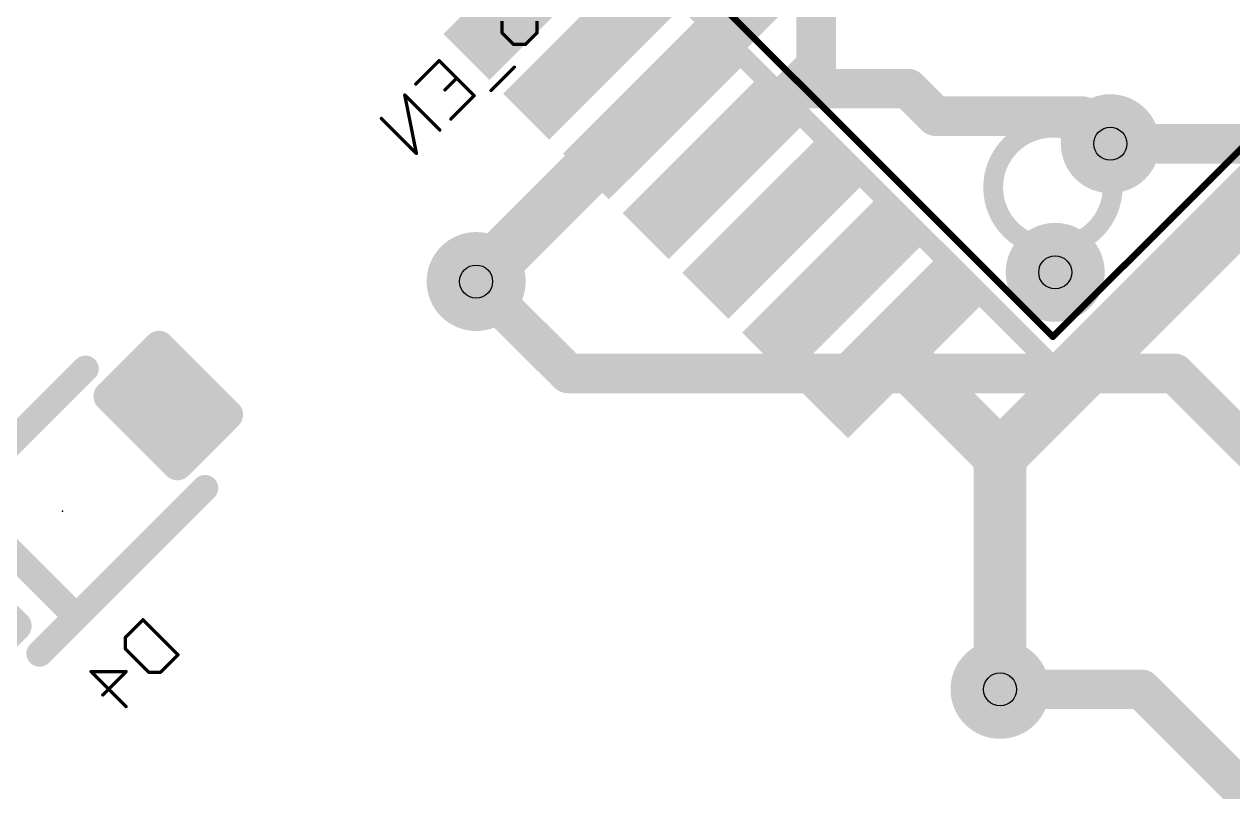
# Model space of a CAD drawing. Extents: x -76 to 580, y -41 to 95.
# Drawn here: x -16.06 to -6.77, y 1.73 to 7.64 of the extents above; entities that cross this region are included whole.
import ezdxf

# ---------------------------------------------------------------- set-up
doc = ezdxf.new("R2010")
doc.units = 0
for name, color, linetype in [('1', 22, 'CONTINUOUS'), ('16', 175, 'CONTINUOUS'), ('18', 82, 'CONTINUOUS'), ('22', 2, 'CONTINUOUS'), ('24', 7, 'CONTINUOUS'), ('26', 253, 'CONTINUOUS'), ('28', 253, 'CONTINUOUS'), ('29', 253, 'CONTINUOUS'), ('30', 253, 'CONTINUOUS'), ('32', 253, 'CONTINUOUS'), ('44', 253, 'CONTINUOUS'), ('52', 253, 'CONTINUOUS')]:
    doc.layers.add(name, color=color, linetype=linetype)

# ---------------------------------------------------------------- blocks, each defined once
blk = doc.blocks.new('RECT125184X157184R30')
at = {"const_width": 0.1174}
blk.add_lwpolyline([(0.3325, -0.3738), (0.3325, 0.3738, 0.4142), (0.2738, 0.4325), (-0.2738, 0.4325, 0.4142), (-0.3325, 0.3738), (-0.3325, -0.3738, 0.4142), (-0.2738, -0.4325), (0.2738, -0.4325, 0.4142)], format="xyb", close=True, dxfattribs=at)
blk.add_solid([(-0.2992, -0.3992), (0.2992, -0.3992), (-0.2992, 0.3992), (0.2992, 0.3992)])
blk = doc.blocks.new('RECT100800X132800R30')
at = {"const_width": 0.0945}
blk.add_lwpolyline([(0.2677, -0.3205), (0.2677, 0.3205, 0.4142), (0.2205, 0.3678), (-0.2205, 0.3678, 0.4142), (-0.2677, 0.3205), (-0.2677, -0.3205, 0.4142), (-0.2205, -0.3678), (0.2205, -0.3678, 0.4142)], format="xyb", close=True, dxfattribs=at)
blk.add_solid([(-0.2441, -0.3441), (0.2441, -0.3441), (-0.2441, 0.3441), (0.2441, 0.3441)])
blk = doc.blocks.new('RECT')
blk.add_solid([(-0.5, -0.5), (0.5, -0.5), (-0.5, 0.5), (0.5, 0.5)])
blk = doc.blocks.new('ROUNDV')
at = {"const_width": 0.5}
blk.add_lwpolyline([(0, -0.25, 1), (0, 0.25, 1), (0, -0.25)], format="xyb", dxfattribs=at)

msp = doc.modelspace()

# ---------------------------------------------------------------- linework, layer by layer
at = {"layer": '1'}
for points, const_width in [([(-8.556, 9.6874), (-12.5865, 5.6569)], 0.4064), ([(-6.5054, 6.7175), (-7.7075, 6.7175)], 0.3048), ([(-11.8794, 4.9497), (-12.5865, 5.6569)], 0.3048), ([(-7.2125, 4.9497), (-11.8794, 4.9497)], 0.3048), ([(-7.2125, 4.9497), (-3.8184, 1.5556)], 0.3048), ([(-7.467, 2.5173), (-8.556, 2.5173)], 0.3048), ([(-5.3033, 0.3536), (-7.467, 2.5173)], 0.3048)]:
    msp.add_lwpolyline(points, dxfattribs=dict(at, const_width=const_width))
for points, const_width in [([(-7.7075, 6.7937, 1), (-7.7075, 6.6413)], 0.1524), ([(-12.6583, 5.7287, 1), (-12.5147, 5.585)], 0.2032), ([(-12.5326, 5.7107, 1), (-12.6404, 5.603)], 0.1524), ([(-11.8794, 5.0259, 1), (-11.8794, 4.8735)], 0.1524), ([(-11.9333, 4.8959, 1), (-11.8255, 5.0036)], 0.1524), ([(-7.1586, 5.0036, 1), (-7.2664, 4.8959)], 0.1524), ([(-7.2125, 4.8735, 1), (-7.2125, 5.0259)], 0.1524), ([(-8.556, 2.5935, 1), (-8.556, 2.4411)], 0.1524), ([(-7.4132, 2.5712, 1), (-7.5209, 2.4634)], 0.1524), ([(-7.467, 2.4411, 1), (-7.467, 2.5935)], 0.1524)]:
    msp.add_lwpolyline(points, format="xyb", dxfattribs=dict(at, const_width=const_width))
at = {"layer": '16'}
for points, const_width in [([(-1.8385, 11.0309), (-8.556, 4.3133)], 0.4064), ([(-9.9702, 7.3186), (-9.9702, 8.1317)], 0.3048), ([(-10.147, 7.1418), (-9.9702, 7.3186)], 0.3048), ([(-10.147, 7.1418), (-10.7346, 6.5542)], 0.3048), ([(-9.2631, 7.1418), (-10.147, 7.1418)], 0.3048), ([(-9.051, 6.9296), (-9.2631, 7.1418)], 0.3048), ([(-11.3003, 6.9431), (-12.5865, 5.6569)], 0.3048), ([(-12.5865, 5.6569), (-11.2119, 7.0315)], 0.254), ([(-11.2119, 7.0315), (-11.1942, 7.0138)], 0.254), ([(-7.9196, 6.9296), (-9.051, 6.9296)], 0.3048), ([(-7.7075, 6.7175), (-7.9196, 6.9296)], 0.3048), ([(-10.8053, 6.4835), (-10.7346, 6.5542)], 0.3048), ([(-9.3557, 5.1753), (-9.3557, 5.1131)], 0.4064), ([(-9.3557, 5.1131), (-8.556, 4.3133)], 0.4064), ([(-8.556, 4.3133), (-8.556, 2.5173)], 0.4064)]:
    msp.add_lwpolyline(points, dxfattribs=dict(at, const_width=const_width))
for points, const_width in [([(-9.9163, 7.2647, 1), (-10.0241, 7.3724)], 0.1524), ([(-10.0464, 7.3186, 1), (-9.894, 7.3186)], 0.1524), ([(-10.147, 7.218, 1), (-10.147, 7.0656)], 0.1524), ([(-10.2009, 7.1957, 1), (-10.0931, 7.0879)], 0.1524), ([(-10.0931, 7.0879, 1), (-10.2009, 7.1957)], 0.1524), ([(-9.2092, 7.1957, 1), (-9.317, 7.0879)], 0.1524), ([(-9.2631, 7.0656, 1), (-9.2631, 7.218)], 0.1524), ([(-11.2464, 6.8892, 1), (-11.3542, 6.997)], 0.1524), ([(-11.167, 7.0764, 1), (-11.2568, 6.9866)], 0.127), ([(-11.167, 6.9866, 1), (-11.2568, 7.0764)], 0.127), ([(-11.2391, 6.9689, 1), (-11.1493, 7.0587)], 0.127), ([(-9.051, 7.0058, 1), (-9.051, 6.8534)], 0.1524), ([(-7.8657, 6.9835, 1), (-7.9735, 6.8758)], 0.1524), ([(-7.9196, 6.8534, 1), (-7.9196, 7.0058)], 0.1524), ([(-9.1048, 6.8758, 1), (-8.9971, 6.9835)], 0.1524), ([(-7.7613, 6.6636, 1), (-7.6536, 6.7714)], 0.1524), ([(-10.6807, 6.5003, 1), (-10.7885, 6.6081)], 0.1524), ([(-10.8592, 6.5373, 1), (-10.7514, 6.4296)], 0.1524), ([(-10.7885, 6.6081, 1), (-10.6807, 6.5003)], 0.1524), ([(-12.6404, 5.7107, 1), (-12.5326, 5.603)], 0.1524), ([(-12.6314, 5.7018, 1), (-12.5416, 5.612)], 0.127), ([(-9.2839, 5.1849, 1), (-9.4276, 5.0412)], 0.2032), ([(-9.2541, 5.1753, 1), (-9.4573, 5.1753)], 0.2032), ([(-9.4573, 5.1131, 1), (-9.2541, 5.1131)], 0.2032), ([(-8.4544, 4.3133, 1), (-8.6576, 4.3133)], 0.2032), ([(-8.6278, 4.3852, 1), (-8.4841, 4.2415)], 0.2032), ([(-8.6278, 4.2415, 1), (-8.4841, 4.3852)], 0.2032), ([(-8.6576, 2.5173, 1), (-8.4544, 2.5173)], 0.2032)]:
    msp.add_lwpolyline(points, format="xyb", dxfattribs=dict(at, const_width=const_width))
at = {"layer": '22', "const_width": 0.1524}
for points in [[(-15.5033, 12.3567), (-8.1494, 5.0028)], [(-8.1494, 5.0028), (-4.0128, 9.1394)]]:
    msp.add_lwpolyline(points, dxfattribs=at)
at = {"layer": '22'}
for points, const_width in [([(-8.1494, 5.922, 1), (-8.1494, 6.8412, 1), (-8.1494, 5.922)], 0.1524), ([(-8.1763, 5.0297, 1), (-8.1225, 4.9758)], 0.0762), ([(-8.1763, 4.9758, 1), (-8.1225, 5.0297)], 0.0762)]:
    msp.add_lwpolyline(points, format="xyb", dxfattribs=dict(at, const_width=const_width))
at = {"layer": '24'}
msp.add_point((-15.7685, 3.8891), dxfattribs=at)
at = {"layer": '26', "const_width": 0.0254}
for points in [[(-15.2845, 2.9187), (-15.1497, 3.0535)], [(-15.1497, 3.0535), (-14.8801, 2.7839)], [(-15.2845, 2.8288), (-15.2845, 2.9187)], [(-15.1048, 2.6491), (-15.2845, 2.8288)], [(-14.8801, 2.7839), (-15.0149, 2.6491)], [(-15.2795, 2.3845), (-15.5491, 2.6541)], [(-15.5491, 2.6541), (-15.2795, 2.6541)], [(-15.2795, 2.6541), (-15.4593, 2.4743)], [(-15.0149, 2.6491), (-15.1048, 2.6491)]]:
    msp.add_lwpolyline(points, dxfattribs=at)
at = {"layer": '26', "const_width": 0.0127}
for points in [[(-15.1452, 3.058, 1), (-15.1542, 3.049)], [(-15.1452, 3.049, 1), (-15.1542, 3.058)], [(-15.2782, 2.9187, 1), (-15.2909, 2.9187)], [(-15.289, 2.9232, 1), (-15.28, 2.9142)], [(-15.2909, 2.8288, 1), (-15.2782, 2.8288)], [(-15.28, 2.8333, 1), (-15.289, 2.8243)], [(-14.8756, 2.7794, 1), (-14.8846, 2.7884)], [(-14.8846, 2.7794, 1), (-14.8756, 2.7884)], [(-15.5446, 2.6586, 1), (-15.5536, 2.6496)], [(-15.5491, 2.6604, 1), (-15.5491, 2.6477)], [(-15.275, 2.6496, 1), (-15.284, 2.6586)], [(-15.2795, 2.6477, 1), (-15.2795, 2.6604)], [(-15.1048, 2.6554, 1), (-15.1048, 2.6427)], [(-15.1093, 2.6446, 1), (-15.1003, 2.6536)], [(-15.0194, 2.6536, 1), (-15.0104, 2.6446)], [(-15.0149, 2.6427, 1), (-15.0149, 2.6554)], [(-15.4637, 2.4788, 1), (-15.4548, 2.4698)], [(-15.284, 2.38, 1), (-15.275, 2.3889)]]:
    msp.add_lwpolyline(points, format="xyb", dxfattribs=at)
at = {"layer": '28'}
for points, const_width in [([(-15.2742, 12.3567), (-8.1494, 5.2319)], 0.0508), ([(-8.1494, 5.2319), (-4.2419, 9.1394)], 0.0508), ([(-12.387, 7.6615), (-12.387, 7.5716)], 0.0254), ([(-12.1173, 7.5716), (-12.1173, 7.6615)], 0.0254), ([(-12.387, 7.5716), (-12.2971, 7.4818)], 0.0254), ([(-12.2072, 7.4818), (-12.1173, 7.5716)], 0.0254), ([(-12.2971, 7.4818), (-12.2072, 7.4818)], 0.0254), ([(-13.051, 7.1772), (-12.8712, 7.357)], 0.0254), ([(-12.8712, 7.357), (-12.6016, 7.0874)], 0.0254), ([(-12.292, 7.307), (-12.4718, 7.1273)], 0.0254), ([(-12.7364, 7.2222), (-12.8263, 7.1323)], 0.0254), ([(-12.8662, 6.8228), (-13.1358, 7.0924)], 0.0254), ([(-13.1358, 7.0924), (-13.046, 6.643)], 0.0254), ([(-12.6016, 7.0874), (-12.7813, 6.9076)], 0.0254), ([(-13.046, 6.643), (-13.3156, 6.9126)], 0.0254)]:
    msp.add_lwpolyline(points, dxfattribs=dict(at, const_width=const_width))
for points, const_width in [([(-12.3825, 7.5761, 1), (-12.3914, 7.5672)], 0.0127), ([(-12.3933, 7.5716, 1), (-12.3806, 7.5716)], 0.0127), ([(-12.1237, 7.5716, 1), (-12.111, 7.5716)], 0.0127), ([(-12.1128, 7.5672, 1), (-12.1218, 7.5761)], 0.0127), ([(-12.2971, 7.4881, 1), (-12.2971, 7.4754)], 0.0127), ([(-12.3016, 7.4773, 1), (-12.2926, 7.4863)], 0.0127), ([(-12.2117, 7.4863, 1), (-12.2027, 7.4773)], 0.0127), ([(-12.2072, 7.4754, 1), (-12.2072, 7.4881)], 0.0127), ([(-12.8667, 7.3615, 1), (-12.8757, 7.3525)], 0.0127), ([(-12.8667, 7.3525, 1), (-12.8757, 7.3615)], 0.0127), ([(-12.2876, 7.3025, 1), (-12.2965, 7.3115)], 0.0127), ([(-13.0555, 7.1817, 1), (-13.0465, 7.1728)], 0.0127), ([(-12.7319, 7.2177, 1), (-12.7409, 7.2267)], 0.0127), ([(-13.1296, 7.0936, 1), (-13.1421, 7.0912)], 0.0127), ([(-13.1313, 7.0969, 1), (-13.1403, 7.0879)], 0.0127), ([(-12.8308, 7.1368, 1), (-12.8218, 7.1278)], 0.0127), ([(-12.5971, 7.0829, 1), (-12.6061, 7.0919)], 0.0127), ([(-12.6061, 7.0829, 1), (-12.5971, 7.0919)], 0.0127), ([(-12.4763, 7.1318, 1), (-12.4673, 7.1228)], 0.0127), ([(-13.3111, 6.9171, 1), (-13.3201, 6.9082)], 0.0127), ([(-12.7858, 6.9121, 1), (-12.7769, 6.9031)], 0.0127), ([(-12.8707, 6.8183, 1), (-12.8617, 6.8273)], 0.0127), ([(-13.0522, 6.6418, 1), (-13.0397, 6.6443)], 0.0127), ([(-13.0504, 6.6385, 1), (-13.0415, 6.6475)], 0.0127), ([(-8.1584, 5.2409, 1), (-8.1404, 5.2229)], 0.0254), ([(-8.1584, 5.2229, 1), (-8.1404, 5.2409)], 0.0254)]:
    msp.add_lwpolyline(points, format="xyb", dxfattribs=dict(at, const_width=const_width))
at = {"layer": '44'}
for centre in [(-7.7075, 6.7175), (-12.5865, 5.6569), (-8.1317, 5.7276), (-8.556, 2.5173)]:
    msp.add_circle(centre, 0.127, dxfattribs=at)
at = {"layer": '52', "const_width": 0.2032}
for points in [[(-16.5817, 3.9952), (-15.5917, 4.9851)], [(-16.5817, 3.9952), (-15.5917, 4.9851)], [(-15.6624, 3.0759), (-16.5817, 3.9952)], [(-15.6624, 3.0759), (-16.5817, 3.9952)], [(-15.6624, 3.0759), (-14.6725, 4.0659)], [(-15.6624, 3.0759), (-14.6725, 4.0659)], [(-15.9453, 2.7931), (-15.6624, 3.0759)], [(-15.9453, 2.7931), (-15.6624, 3.0759)]]:
    msp.add_lwpolyline(points, dxfattribs=at)
at = {"layer": '52', "const_width": 0.1016}
for points in [[(-15.5558, 4.9492, 1), (-15.6276, 5.021)], [(-15.5558, 4.9492, 1), (-15.6276, 5.021)], [(-14.6365, 4.0299, 1), (-14.7084, 4.1018)], [(-14.6365, 4.0299, 1), (-14.7084, 4.1018)], [(-15.6983, 3.1118, 1), (-15.6265, 3.04)], [(-15.6983, 3.1118, 1), (-15.6265, 3.04)], [(-15.6265, 3.04, 1), (-15.6983, 3.1118)], [(-15.6265, 3.04, 1), (-15.6983, 3.1118)], [(-15.6983, 3.04, 1), (-15.6265, 3.1118)], [(-15.6983, 3.04, 1), (-15.6265, 3.1118)], [(-15.9812, 2.829, 1), (-15.9093, 2.7571)], [(-15.9812, 2.829, 1), (-15.9093, 2.7571)]]:
    msp.add_lwpolyline(points, format="xyb", dxfattribs=at)

# ---------------------------------------------------------------- block references
at = {"layer": '16', "xscale": 0.348, "yscale": 1.397, "rotation": 135}
for p in [(-12.1134, 7.933), (-11.6538, 7.4734), (-11.1942, 7.0138), (-10.7346, 6.5542), (-10.275, 6.0945), (-9.8154, 5.6349), (-9.3557, 5.1753)]:
    msp.add_blockref('RECT', p, dxfattribs=at)
at = {"layer": '16', "rotation": 45}
msp.add_blockref('RECT100800X132800R30', (-14.9553, 4.7023), dxfattribs=at)
at = {"layer": '18', "xscale": 0.6096, "yscale": 0.6096}
for p in [(-7.7075, 6.7175), (-7.7075, 6.7175), (-12.5865, 5.6569), (-12.5865, 5.6569), (-8.1317, 5.7276), (-8.1317, 5.7276), (-8.556, 2.5173), (-8.556, 2.5173)]:
    msp.add_blockref('ROUNDV', p, dxfattribs=at)
at = {"layer": '29', "xscale": 0.762, "yscale": 0.762}
for p in [(-7.7075, 6.7175), (-8.1317, 5.7276), (-12.5865, 5.6569), (-8.556, 2.5173)]:
    msp.add_blockref('ROUNDV', p, dxfattribs=at)
at = {"layer": '30', "xscale": 0.5004, "yscale": 1.5494, "rotation": 135}
for p in [(-12.1134, 7.933), (-11.6538, 7.4734), (-11.1942, 7.0138), (-10.7346, 6.5542), (-10.275, 6.0945), (-9.8154, 5.6349), (-9.3557, 5.1753)]:
    msp.add_blockref('RECT', p, dxfattribs=at)
at = {"layer": '30', "xscale": 0.762, "yscale": 0.762}
for p in [(-7.7075, 6.7175), (-8.1317, 5.7276), (-12.5865, 5.6569), (-8.556, 2.5173)]:
    msp.add_blockref('ROUNDV', p, dxfattribs=at)
at = {"layer": '30', "rotation": 45}
for p in [(-14.9553, 4.7023), (-16.5817, 3.0759)]:
    msp.add_blockref('RECT125184X157184R30', p, dxfattribs=at)
at = {"layer": '32', "xscale": 0.348, "yscale": 1.397, "rotation": 135}
for p in [(-12.1134, 7.933), (-11.6538, 7.4734), (-11.1942, 7.0138), (-10.7346, 6.5542), (-10.275, 6.0945), (-9.8154, 5.6349), (-9.3557, 5.1753)]:
    msp.add_blockref('RECT', p, dxfattribs=at)
at = {"layer": '32', "rotation": 45}
msp.add_blockref('RECT100800X132800R30', (-14.9553, 4.7023), dxfattribs=at)
at = {"layer": '52', "xscale": 0.325, "yscale": 0.9344, "rotation": 135}
for p in [(-11.496, 7.6312), (-11.0364, 7.1716), (-10.5768, 6.712), (-10.1171, 6.2524), (-9.6575, 5.7928), (-9.1979, 5.3331)]:
    msp.add_blockref('RECT', p, dxfattribs=at)

doc.saveas('drawing.dxf')
